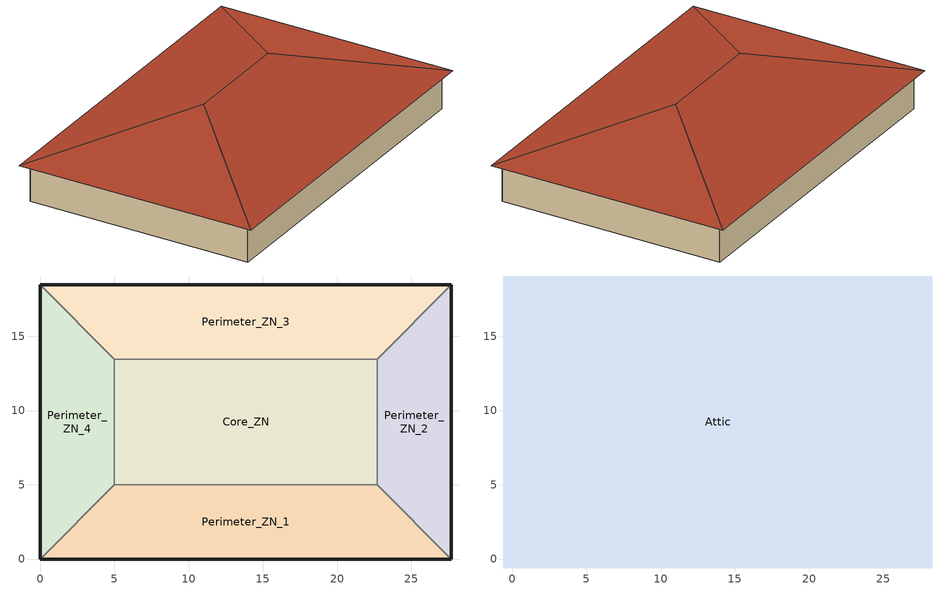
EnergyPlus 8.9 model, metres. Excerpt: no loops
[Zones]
Core_ZN
 floor ground (ext-slab): 5,13.46 22.69,13.46 22.69,5 5,5 z0
 wall to Perimeter_ZN_2 (int-walls): 22.69,5 22.69,13.46 z0:3.05
 wall to Perimeter_ZN_3 (int-walls): 22.69,13.46 5,13.46 z0:3.05
 wall to Perimeter_ZN_1 (int-walls): 5,5 22.69,5 z0:3.05
 wall to Perimeter_ZN_4 (int-walls): 5,13.46 5,5 z0:3.05
Perimeter_ZN_1
 floor ground (ext-slab): 27.69,0 0,0 5,5 22.69,5 z0
 wall outside (Mass Non-res Ext Wall): 0,0 27.69,0 z0:3.05
 wall to Perimeter_ZN_2 (int-walls): 27.69,0 22.69,5 z0:3.05
 wall to Perimeter_ZN_4 (int-walls): 5,5 0,0 z0:3.05
Perimeter_ZN_2
 floor ground (ext-slab): 22.69,13.46 27.69,18.46 27.69,0 22.69,5 z0
 wall outside (Mass Non-res Ext Wall): 27.69,0 27.69,18.46 z0:3.05
 wall to Perimeter_ZN_3 (int-walls): 27.69,18.46 22.69,13.46 z0:3.05
Perimeter_ZN_3
 floor ground (ext-slab): 5,13.46 0,18.46 27.69,18.46 22.69,13.46 z0
 wall outside (Mass Non-res Ext Wall): 27.69,18.46 0,18.46 z0:3.05
 wall to Perimeter_ZN_4 (int-walls): 0,18.46 5,13.46 z0:3.05
Perimeter_ZN_4
 floor ground (ext-slab): 5,5 0,0 0,18.46 5,13.46 z0
 wall outside (Mass Non-res Ext Wall): 0,18.46 0,0 z0:3.05
Attic
 floor outside (Attic Non-res Floor): 28.29,19.06 28.29,-0.6 27.69,0 27.69,18.46 z3.05; -0.6,19.06 28.29,19.06 27.69,18.46 0,18.46 z3.05; 0,0 27.69,0 28.29,-0.6 -0.6,-0.6 z3.05; -0.6,19.06 0,18.46 0,0 -0.6,-0.6 z3.05
 floor to Core_ZN (Attic Non-res Floor): 5,13.46 22.69,13.46 22.69,5 5,5 z3.05
 floor to Perimeter_ZN_2 (Attic Non-res Floor): 22.69,5 22.69,13.46 27.69,18.46 27.69,0 z3.05
 floor to Perimeter_ZN_3 (Attic Non-res Floor): 0,18.46 27.69,18.46 22.69,13.46 5,13.46 z3.05
 floor to Perimeter_ZN_1 (Attic Non-res Floor): 0,0 5,5 22.69,5 27.69,0 z3.05
 floor to Perimeter_ZN_4 (Attic Non-res Floor): 5,13.46 5,5 0,0 0,18.46 z3.05
 roof outside (Attic Non-res Roof): 28.29,-0.6,3.05 28.29,19.06,3.05 18.46,9.23,6.33; 28.29,19.06,3.05 -0.6,19.06,3.05 9.23,9.23,6.33 18.46,9.23,6.33; -0.6,-0.6,3.05 28.29,-0.6,3.05 18.46,9.23,6.33 9.23,9.23,6.33; -0.6,19.06,3.05 -0.6,-0.6,3.05 9.23,9.23,6.33
[Building]
Ref Bldg Small Office New2004_v1.3_5.0: Loads convergence tolerance value=0.04; Maximum number of warmup days=25; Minimum number of warmup days=6; North axis=0; Solar distribution=FullInteriorAndExterior; Temperature convergence tolerance value=0.2; Terrain=City
[Site:GroundTemperature:BuildingSurface]
19.527, 19.502, 19.536, 19.598, 20.002, 21.64, 22.225, 22.375, 21.449, 20.121, 19.802, 19.633
[Site:Location]
USA IL-CHICAGO-OHARE: Elevation=190; Latitude=41.77; Longitude=-87.75; Time zone=-6
[Site:WaterMainsTemperature]
Annual average outdoor air temperature=9.69; Calculation method=Correlation; Maximum difference in monthly average outdoor air temperatures=28.1
[SizingPeriod:DesignDay] Barometric pressure=99063; Day of month=21; Daylight saving time indicator=No; Humidity condition type=WetBulb; Rain indicator=No; Snow indicator=No; Solar model indicator=ASHRAEClearSky
Name | Daily dry bulb temperature range | Day type | Maximum dry bulb temperature | Month | Sky clearness | Wetbulb or dewpoint at maximum dry bulb | Wind direction | Wind speed
CHICAGO Ann Clg .4% Condns WB=>MDB | 10.7 | SummerDesignDay | 31.2 | 7 | 1 | 25.5 | 230 | 5.3
CHICAGO Ann Htg 99.6% Condns DB | 0 | WinterDesignDay | -20.6 | 1 | 0 | -20.6 | 270 | 4.9
[Construction]
Attic Non-res Floor: 1/2IN Gypsum, AtticFloor NonRes Insulation, 1/2IN Gypsum
Attic Non-res Roof: Roof Membrane, Metal Decking
InteriorFurnishings: Std Wood 6inch
Mass Non-res Ext Wall: 1IN Stucco, 8IN Concrete HW, Mass NonRes Wall Insulation, 1/2IN Gypsum
ext-slab: HW CONCRETE, CP02 CARPET PAD
int-walls: 1/2IN Gypsum, 1/2IN Gypsum
[Material] Thermal absorptance=0.9
Name | Conductivity | Density | Roughness | Solar absorptance | Specific heat | Thickness | Visible absorptance
1/2IN Gypsum | 0.16 | 784.9 | Smooth | 0.92 | 830 | 0.0127 | 0.92
1IN Stucco | 0.6918 | 1858 | Smooth | 0.92 | 837 | 0.0253 | 0.92
8IN CONCRETE HW | 1.311 | 2240 | Rough | 0.7 | 836.8 | 0.2032 | 0.7
AtticFloor NonRes Insulation | 0.049 | 265 | MediumRough | 0.7 | 836.8 | 0.236805 | 0.7
HW CONCRETE | 1.311 | 2240 | Rough | 0.7 | 836.8 | 0.1016 | 0.7
Mass NonRes Wall Insulation | 0.049 | 265 | MediumRough | 0.7 | 836.8 | 0.0495495 | 0.7
Metal Decking | 45.006 | 7680 | MediumSmooth | 0.7 | 418.4 | 0.0015 | 0.3
Roof Membrane | 0.16 | 1121.29 | VeryRough | 0.7 | 1460 | 0.0095 | 0.7
Std Wood 6inch | 0.12 | 540 | MediumSmooth | 0.7 | 1210 | 0.15 | 0.7
[Material:NoMass]
CP02 CARPET PAD: Roughness=VeryRough; Solar absorptance=0.7; Thermal absorptance=0.9; Thermal resistance=0.2165; Visible absorptance=0.8
[AvailabilityManager:NightCycle] Applicability schedule=ALWAYS_ON; Control type=CycleOnAny; Cycling run time control type=1800; Fan schedule=HVACOperationSchd; Thermostat tolerance=1
PSZ-AC:1 Availability Manager; PSZ-AC:2 Availability Manager; PSZ-AC:3 Availability Manager; PSZ-AC:4 Availability Manager; PSZ-AC:5 Availability Manager
[ElectricEquipment] Design level calculation method=Watts/Area; End use subcategory=MiscPlug; Fraction latent=0; Fraction lost=0; Fraction radiant=0.5; Schedule=BLDG_EQUIP_SCH; Watts per zone floor area=10.76
Name | Zone or zonelist
Core_ZN_MiscPlug_Equip | Core_ZN
Perimeter_ZN_1_MiscPlug_Equip | Perimeter_ZN_1
Perimeter_ZN_2_MiscPlug_Equip | Perimeter_ZN_2
Perimeter_ZN_3_MiscPlug_Equip | Perimeter_ZN_3
Perimeter_ZN_4_MiscPlug_Equip | Perimeter_ZN_4
[Exterior:Lights]
Exterior Facade Lighting: Control option=AstronomicalClock; Design level=2303; End use subcategory=Exterior Facade Lighting; Schedule=ALWAYS_ON
[InternalMass] Construction=InteriorFurnishings
Name | Zone | Surface area
Core_ZN Internal Mass | Core_ZN | 299.3148
Perimeter_ZN_1 Internal Mass | Perimeter_ZN_1 | 226.9
Perimeter_ZN_2 Internal Mass | Perimeter_ZN_2 | 134.6
Perimeter_ZN_3 Internal Mass | Perimeter_ZN_3 | 226.9
Perimeter_ZN_4 Internal Mass | Perimeter_ZN_4 | 134.6
[Lights] Design level calculation method=Watts/Area; End use subcategory=General; Fraction radiant=0.7; Fraction replaceable=1; Fraction visible=0.2; Return air fraction=0; Return air fraction calculated from plenum temperature=No; Schedule=BLDG_LIGHT_SCH; Watts per zone floor area=10.76
Name | Zone or zonelist
Core_ZN_Lights | Core_ZN
Perimeter_ZN_1_Lights | Perimeter_ZN_1
Perimeter_ZN_2_Lights | Perimeter_ZN_2
Perimeter_ZN_3_Lights | Perimeter_ZN_3
Perimeter_ZN_4_Lights | Perimeter_ZN_4
[People] Activity level schedule=ACTIVITY_SCH; Air velocity schedule=AIR_VELO_SCH; Clothing insulation calculation method=ClothingInsulationSchedule; Clothing insulation schedule=CLOTHING_SCH; Enable ashrae 55 comfort warnings=No; Fraction radiant=0.3; Mean radiant temperature calculation type=ZoneAveraged; Number of people calculation method=Area/Person; Number of people schedule=BLDG_OCC_SCH; Sensible heat fraction=Autocalculate; Thermal comfort model 1 type=Fanger; Work efficiency schedule=WORK_EFF_SCH; Zone floor area per person=18.58
Name | Zone or zonelist
Core_ZN People | Core_ZN
Perimeter_ZN_1 People | Perimeter_ZN_1
Perimeter_ZN_2 People | Perimeter_ZN_2
Perimeter_ZN_3 People | Perimeter_ZN_3
Perimeter_ZN_4 People | Perimeter_ZN_4
[UtilityCost:Charge:Block] Category variable=EnergyCharges; Season=Annual; Source variable=totalEnergy
Name | Block 1 cost per unit value or variable | Block 2 cost per unit value or variable | Block 3 cost per unit value or variable | Block 4 cost per unit value or variable | Block size 1 value or variable | Block size 2 value or variable | Block size 3 value or variable | Block size 4 value or variable | Tariff | Utility cost charge block | Block size multiplier value or variable
UtilityCost:Charge:Block 1 | 0.108222 | 0.087021 | 0.07842 | 0.05832 | 300 | 700 | 1500 | remaining | PSI_LLF_LowLoadFactorService | AnnualEnergyCharge
UtilityCost:Charge:Block 2 | 0 | 0.051773 | 0.046965 |  | 190 | 110 | remaining |  | PSI_LLF_LowLoadFactorService | AnnualDemandBaseCharge | TotalDemand
UtilityCost:Charge:Block 3 | 0.082409 | 0.072873 | 0.061696 | 0.041179 | 300 | 700 | 1500 | remaining | PSI_CS_CommercialElectricService | AnnualEnergyCharge
[UtilityCost:Charge:Simple] Season=Annual
Name | Category variable | Cost per unit value or variable | Source variable | Tariff | Utility cost charge simple
UtilityCost:Charge:Simple 1 | EnergyCharges | 0.002028 | totalEnergy | PSI_LLF_LowLoadFactorService | FuelCostAdjustEnergyCharge
UtilityCost:Charge:Simple 2 | EnergyCharges | 0.000536 | totalEnergy | PSI_LLF_LowLoadFactorService | QualPollutionControlAdjustEnergyCharge
UtilityCost:Charge:Simple 3 | EnergyCharges | 0.001127 | totalEnergy | PSI_LLF_LowLoadFactorService | SoxNoxRiderAdjustEnergyCharge
UtilityCost:Charge:Simple 4 | EnergyCharges | -0.00037 | totalEnergy | PSI_LLF_LowLoadFactorService | DSMRiderAdjustEnergyCharge
UtilityCost:Charge:Simple 5 | EnergyCharges | -3.1e-05 | totalEnergy | PSI_LLF_LowLoadFactorService | PurchPowerTrackerAdjustEnergyCharge
UtilityCost:Charge:Simple 6 | EnergyCharges | -0.000216 | totalEnergy | PSI_LLF_LowLoadFactorService | MidwestISOAdjustEnergyCharge
UtilityCost:Charge:Simple 7 | EnergyCharges | 0.000833 | totalEnergy | PSI_LLF_LowLoadFactorService | CleanCoalRiderEnergyCharge
UtilityCost:Charge:Simple 8 | Taxes | 0.08 | SubTotal | PSI_LLF_LowLoadFactorService | TaxofeightPercent
UtilityCost:Charge:Simple 9 | EnergyCharges | 0.002028 | totalEnergy | PSI_CS_CommercialElectricService | FuelCostAdjustEnergyCharge
UtilityCost:Charge:Simple 10 | EnergyCharges | 0.000536 | totalEnergy | PSI_CS_CommercialElectricService | QualPollutionControlAdjustEnergyCharge
UtilityCost:Charge:Simple 11 | EnergyCharges | 0.001127 | totalEnergy | PSI_CS_CommercialElectricService | SoxNoxRiderAdjustEnergyCharge
UtilityCost:Charge:Simple 12 | EnergyCharges | 2.1e-05 | totalEnergy | PSI_CS_CommercialElectricService | DSMRiderAdjustEnergyCharge
UtilityCost:Charge:Simple 13 | EnergyCharges | 3.4e-05 | totalEnergy | PSI_CS_CommercialElectricService | PurchPowerTrackerAdjustEnergyCharge
UtilityCost:Charge:Simple 14 | EnergyCharges | -0.000203 | totalEnergy | PSI_CS_CommercialElectricService | MidwestISOAdjustEnergyCharge
UtilityCost:Charge:Simple 15 | EnergyCharges | 0.000807 | totalEnergy | PSI_CS_CommercialElectricService | CleanCoalRiderEnergyCharge
UtilityCost:Charge:Simple 16 | Taxes | 0.08 | SubTotal | PSI_CS_CommercialElectricService | TaxofeightPercent
UtilityCost:Charge:Simple 17 | EnergyCharges | IN_MonthlyGasRates | totalEnergy | IN_EIAMonthlyRateGas | MonthlyRateGasCharge
UtilityCost:Charge:Simple 18 | Taxes | 0.08 | SubTotal | IN_EIAMonthlyRateGas | TaxofEightPercent
[UtilityCost:Qualify] Season=Annual; Threshold test=Count; Threshold value or variable=75; Variable=TotalDemand
Name | Number of months | Qualify type | Tariff | Utility cost qualify
UtilityCost:Qualify 1 | 12 | Minimum | PSI_LLF_LowLoadFactorService | MinDemand75kw
UtilityCost:Qualify 2 | 1 | Maximum | PSI_CS_CommercialElectricService | MaxDemand75kw
[UtilityCost:Tariff]
Name | Conversion factor choice | Group | Monthly charge or variable | Output meter | Demand window length
IN_EIAMonthlyRateGas | MCF | Comm Gas | 0 | Gas:Facility
PSI_CS_CommercialElectricService | kWh | Comm Elect | 9.4 | Electricity:Facility
PSI_LLF_LowLoadFactorService | kWh | Comm Elect | 15 | Electricity:Facility | HalfHour
[UtilityCost:Variable]
IN_MonthlyGasRates: January value=8.22; February value=7.51; March value=8.97; April value=9.01; May value=9.16; June value=10.44; July value=10.32; August value=10.13; September value=9.2; October value=8.18; November value=7.83; December value=7.63; Tariff=IN_EIAMonthlyRateGas; Variable type=Currency
[Zone] Floor area=Autocalculate; Multiplier=1; Type=1
Name | Part of total floor area
Attic | No
Core_ZN; Perimeter_ZN_1; Perimeter_ZN_2; Perimeter_ZN_3; Perimeter_ZN_4 | Yes
[ZoneInfiltration:DesignFlowRate] Constant term coefficient=1; Temperature term coefficient=0; Velocity squared term coefficient=0; Velocity term coefficient=0
Name | Zone or zonelist | Air changes per hour | Design flow rate calculation method | Schedule | Flow per exterior surface area
Attic_Infiltration | Attic | 1 | AirChanges/Hour | ALWAYS_ON
Core_ZN_Infiltration | Core_ZN | 0.36 | AirChanges/Hour | INFIL_QUARTER_ON_SCH
Perimeter_ZN_1_Infiltration | Perimeter_ZN_1 |  | Flow/ExteriorArea | INFIL_QUARTER_ON_SCH | 0.000302
Perimeter_ZN_2_Infiltration | Perimeter_ZN_2 |  | Flow/ExteriorArea | INFIL_QUARTER_ON_SCH | 0.000302
Perimeter_ZN_3_Infiltration | Perimeter_ZN_3 |  | Flow/ExteriorArea | INFIL_QUARTER_ON_SCH | 0.000302
Perimeter_ZN_4_Infiltration | Perimeter_ZN_4 |  | Flow/ExteriorArea | INFIL_QUARTER_ON_SCH | 0.000302
[Schedule:Compact]
ACTIVITY_SCH: Through: 12/31, For: AllDays, Until: 24:00, 120
AIR_VELO_SCH: Through: 12/31, For: AllDays, Until: 24:00, 0.2
ALWAYS_ON: Through: 12/31, For: AllDays, Until: 24:00, 1
BLDG_EQUIP_SCH: Through: 12/31, For: Weekdays, Until: 08:00, 0.4, Until: 12:00, 0.9, Until: 13:00, 0.8, Until: 17:00, 0.9, Until: 18:00, 0.5, Until: 24:00, 0.4, For: Saturday, Until: 06:00, 0.3, Until: 08:00, 0.4, Until: 12:00, 0.5, Until: 17:00, 0.35, Until: 24:00, 0.3, For: SummerDesignDay, Until: 24:00, 1, For: WinterDesignDay, Until: 24:00, 0, For: AllOtherDays, Until: 24:00, 0.3
BLDG_LIGHT_SCH: Through: 12/31, For: Weekdays, Until: 05:00, 0.05, Until: 07:00, 0.1, Until: 08:00, 0.3, Until: 17:00, 0.9, Until: 18:00, 0.5, Until: 20:00, 0.3, Until: 22:00, 0.2, Until: 23:00, 0.1, Until: 24:00, 0.05, For: Saturday, Until: 06:00, 0.05, Until: 08:00, 0.1, Until: 12:00, 0.3, Until: 17:00, 0.15, Until: 24:00, 0.05, For: SummerDesignDay, Until: 24:00, 1, For: WinterDesignDay, Until: 24:00, 0, For: AllOtherDays, Until: 24:00, 0.05
BLDG_OCC_SCH: Through: 12/31, For: SummerDesignDay, Until: 06:00, 0, Until: 22:00, 1, Until: 24:00, 0.05, For: Weekdays, Until: 06:00, 0, Until: 07:00, 0.1, Until: 08:00, 0.2, Until: 12:00, 0.95, Until: 13:00, 0.5, Until: 17:00, 0.95, Until: 18:00, 0.3, Until: 20:00, 0.1, Until: 24:00, 0.05, For: Saturday, Until: 06:00, 0, Until: 08:00, 0.1, Until: 12:00, 0.3, Until: 17:00, 0.1, Until: 24:00, 0, For: AllOtherDays, Until: 24:00, 0
CLOTHING_SCH: Through: 04/30, For: AllDays, Until: 24:00, 1, Through: 09/30, For: AllDays, Until: 24:00, 0.5, Through: 12/31, For: AllDays, Until: 24:00, 1
HVACOperationSchd: Through: 12/31, For: Weekdays SummerDesignDay, Until: 06:00, 0, Until: 22:00, 1, Until: 24:00, 0, For: Saturday WinterDesignDay, Until: 06:00, 0, Until: 18:00, 1, Until: 24:00, 0, For: AllOtherDays, Until: 24:00, 0
INFIL_QUARTER_ON_SCH: Through: 12/31, For: Weekdays SummerDesignDay, Until: 06:00, 1, Until: 22:00, 0.25, Until: 24:00, 1, For: Saturday WinterDesignDay, Until: 06:00, 1, Until: 18:00, 0.25, Until: 24:00, 1, For: Sunday Holidays AllOtherDays, Until: 24:00, 1
WORK_EFF_SCH: Through: 12/31, For: AllDays, Until: 24:00, 0
